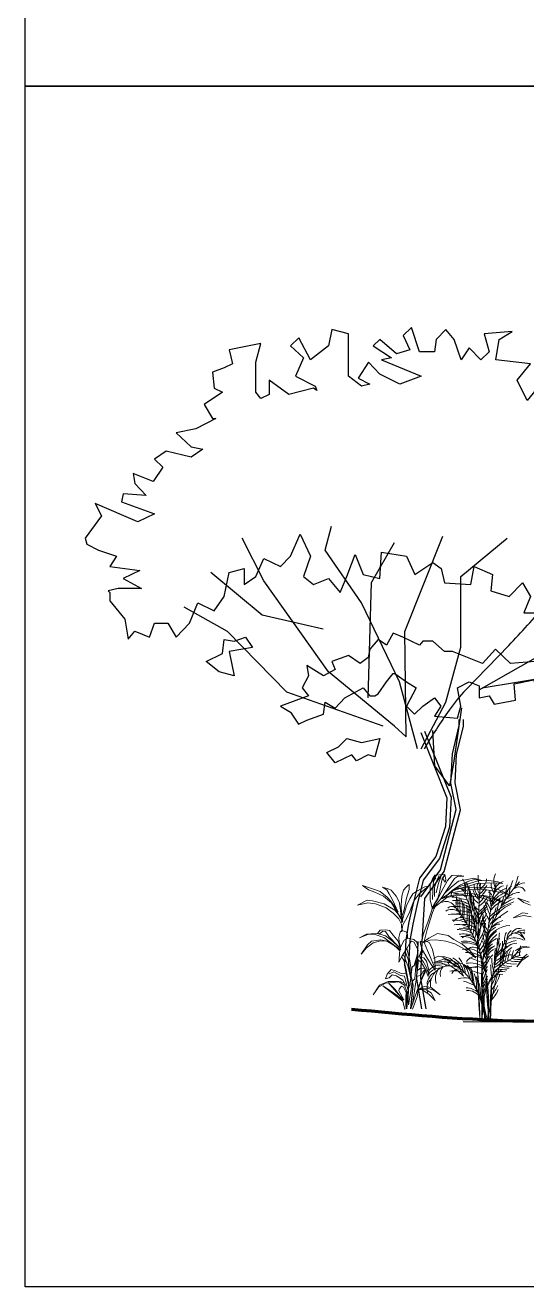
# Model space of a CAD drawing. Header units: millimetres. Extents: x 0 to 77.1, y -22.3 to 58.9.
# Drawn here: x 0.04 to 4.23, y -22.3 to -11.78 of the extents above; entities that cross this region are included whole.
import ezdxf

# ---------------------------------------------------------------- set-up
doc = ezdxf.new("R2010")
doc.units = ezdxf.units.MM
doc.layers.add('01 TERRENO', color=7, linetype='Continuous', lineweight=140)
doc.layers.add('01 Vegetación 1', color=251, linetype='Continuous', lineweight=9)
doc.layers.add('T2', color=5, linetype='Continuous')

# ---------------------------------------------------------------- blocks, each defined once
blk = doc.blocks.new('E11')
at = {"color": 84, "true_color": 0x2aaf18}
for p, q in [((33.1633, 25.0669), (33.1441, 24.9717)), ((33.2605, 25.0419), (33.1633, 25.0669)), ((33.6288, 25.0779), (33.5802, 25.031)), ((33.6761, 24.9358), (33.6288, 25.0779)), ((33.8308, 25.0669), (33.7733, 25.0076)), ((33.8794, 25.0076), (33.8308, 25.0669)), ((34.2183, 25.0544), (34.0546, 25.0419)), ((34.1416, 25.0076), (34.2183, 25.0544)), ((32.9702, 25.0185), (32.9216, 24.9717)), ((33.038, 24.8889), (32.9702, 25.0185)), ((33.2605, 24.7937), (33.2605, 25.0419)), ((33.4446, 25.0076), (33.405, 24.9717)), ((33.5405, 24.9248), (33.4446, 25.0076)), ((33.5802, 25.031), (33.6186, 24.9483)), ((33.7733, 25.0076), (33.7643, 24.9358)), ((33.9191, 24.8889), (33.8794, 25.0076)), ((34.0546, 25.0419), (34.0827, 24.9358)), ((34.1224, 24.8889), (34.1416, 25.0076)), ((32.9216, 24.9717), (32.9983, 24.9014)), ((32.9983, 24.9014), (32.951, 24.7937)), ((33.1441, 24.9717), (33.038, 24.8889)), ((33.405, 24.9717), (33.5124, 24.9014)), ((33.5124, 24.9014), (33.4536, 24.8889)), ((33.6186, 24.9483), (33.5405, 24.9248)), ((33.7643, 24.9358), (33.6761, 24.9358)), ((33.9664, 24.9592), (33.9191, 24.8889)), ((34.0342, 24.8889), (33.9664, 24.9592)), ((34.0827, 24.9358), (34.0342, 24.8889)), ((33.3769, 24.8764), (33.318, 24.7827)), ((33.4446, 24.8061), (33.3769, 24.8764)), ((33.4536, 24.8889), (33.6863, 24.7937)), ((34.3257, 24.8655), (34.1224, 24.8889)), ((34.2477, 24.7702), (34.3257, 24.8655)), ((32.9114, 24.6875), (32.7963, 24.7702)), ((32.951, 24.7937), (33.0661, 24.7359)), ((33.3372, 24.7359), (33.2605, 24.7937)), ((33.318, 24.7827), (33.3858, 24.7468)), ((33.561, 24.7468), (33.4446, 24.8061)), ((33.6863, 24.7937), (33.561, 24.7468)), ((33.6863, 24.7937), (33.6863, 24.7937)), ((33.0572, 24.7234), (32.9114, 24.6875)), ((33.0764, 24.7109), (33.0572, 24.7234)), ((33.0661, 24.7359), (33.0764, 24.7109)), ((33.3858, 24.7468), (33.3372, 24.7359)), ((33.1825, 22.8558), (33.24, 22.9151)), ((33.1249, 22.8917), (33.1825, 22.8558))]:
    blk.add_line(p, q, dxfattribs=at)
at = {"color": 97, "true_color": 0x279b30}
for p, q in [((32.7477, 24.9842), (32.5636, 24.9483)), ((32.7183, 24.8764), (32.7477, 24.9842)), ((32.5636, 24.9483), (32.5827, 24.8655)), ((32.5341, 24.8421), (32.4664, 24.8186)), ((32.5827, 24.8655), (32.5341, 24.8421)), ((32.7183, 24.7), (32.7183, 24.8764)), ((32.4664, 24.8186), (32.4766, 24.7234)), ((32.7963, 24.7702), (32.7963, 24.6875)), ((34.3053, 24.6531), (34.2477, 24.7702)), ((32.5252, 24.7), (32.4178, 24.6297)), ((32.4766, 24.7234), (32.5252, 24.7)), ((32.7477, 24.664), (32.7183, 24.7)), ((32.7963, 24.6875), (32.7477, 24.664)), ((34.3833, 24.7468), (34.3053, 24.6531)), ((34.4319, 24.5813), (34.3833, 24.7468)), ((34.6058, 24.7109), (34.4996, 24.6406)), ((34.6735, 24.6047), (34.6058, 24.7109)), ((34.7605, 24.7359), (34.7413, 24.7)), ((34.7413, 24.7), (34.7516, 24.5813)), ((34.8475, 24.664), (34.7605, 24.7359)), ((34.9446, 24.7468), (34.9152, 24.6765)), ((35.0418, 24.6406), (34.9446, 24.7468)), ((32.4178, 24.6297), (32.4664, 24.5469)), ((34.4996, 24.6406), (34.538, 24.5469)), ((34.7516, 24.5813), (34.6735, 24.6047)), ((34.8961, 24.6406), (34.8475, 24.664)), ((34.9446, 24.6531), (34.8961, 24.6406)), ((34.9152, 24.6765), (34.9446, 24.6531)), ((35.0904, 24.4642), (35.0418, 24.6406)), ((32.4856, 24.5469), (32.3692, 24.4876)), ((32.4664, 24.5469), (32.4856, 24.5469)), ((34.538, 24.5469), (34.4319, 24.5813)), ((35.1582, 24.5579), (35.0904, 24.4642)), ((35.148, 24.4876), (35.3321, 24.5344)), ((35.3321, 24.5344), (35.1582, 24.5579)), ((32.3692, 24.4876), (32.2541, 24.4642)), ((32.2541, 24.4642), (32.3411, 24.3814)), ((35.1774, 24.3814), (35.148, 24.4876)), ((32.1953, 24.3564), (32.1275, 24.3096)), ((32.1275, 24.3096), (32.1761, 24.2627)), ((32.3411, 24.3221), (32.1953, 24.3564)), ((32.3411, 24.3814), (32.4088, 24.3689)), ((32.4088, 24.3689), (32.3411, 24.3221)), ((32.1761, 24.2627), (32.1185, 24.18)), ((32.1185, 24.18), (32.0022, 24.2268)), ((32.0022, 24.2268), (32.0111, 24.1675)), ((32.0111, 24.1675), (32.0789, 24.0972)), ((35.3219, 24.0847), (35.2938, 24.1909)), ((31.9434, 24.1081), (31.9344, 24.0613)), ((32.0789, 24.0972), (31.9434, 24.1081)), ((35.4293, 24.1081), (35.3615, 24.0144)), ((35.4971, 23.9317), (35.4293, 24.1081)), ((32.0303, 23.9442), (31.7797, 24.0504)), ((31.7797, 24.0504), (31.818, 23.9785)), ((31.9344, 24.0613), (32.1275, 23.991)), ((35.3615, 24.0144), (35.3219, 24.0847)), ((31.818, 23.9785), (31.7208, 23.8489)), ((31.7208, 23.8489), (31.7311, 23.813)), ((31.7311, 23.813), (31.7989, 23.7786)), ((31.7989, 23.7786), (31.905, 23.7427)), ((31.905, 23.7427), (31.8666, 23.6834)), ((31.8666, 23.6834), (32.0405, 23.66)), ((32.0405, 23.66), (31.9434, 23.6131))]:
    blk.add_line(p, q, dxfattribs=at)
at = {"color": 97, "true_color": 0x25742c}
for p, q in [((35.226, 24.3689), (35.1774, 24.3814)), ((35.3615, 24.3455), (35.226, 24.3689)), ((35.3999, 24.2986), (35.3615, 24.3455)), ((35.2157, 24.2034), (35.2349, 24.2627)), ((35.2349, 24.2627), (35.3999, 24.2986)), ((35.2938, 24.1909), (35.2157, 24.2034)), ((32.1275, 23.991), (32.0303, 23.9442)), ((34.4024, 23.8364), (34.4804, 23.9551)), ((34.4804, 23.9551), (34.5086, 23.8723)), ((32.9216, 23.7427), (32.9792, 23.8723)), ((32.9792, 23.8723), (33.038, 23.7427)), ((34.5086, 23.8723), (34.5968, 23.8723)), ((34.5968, 23.8723), (34.5764, 23.7537)), ((35.2541, 23.9317), (35.4971, 23.9317)), ((35.3411, 23.8364), (35.2541, 23.9317)), ((34.3833, 23.4117), (34.4024, 23.8364)), ((34.6927, 23.7537), (34.7605, 23.8614)), ((34.7605, 23.8614), (34.7797, 23.7427)), ((35.4574, 23.8489), (35.3411, 23.8364)), ((32.7183, 23.624), (32.7669, 23.7302)), ((32.7669, 23.7302), (32.8628, 23.6834)), ((32.8628, 23.6834), (32.9216, 23.7427)), ((33.038, 23.7427), (32.9983, 23.624)), ((33.2503, 23.624), (33.2989, 23.7537)), ((33.2989, 23.7537), (33.3475, 23.6365)), ((33.4446, 23.6131), (33.4536, 23.7661)), ((33.4536, 23.7661), (33.5994, 23.7427)), ((33.5994, 23.7427), (33.648, 23.6365)), ((34.5764, 23.7537), (34.6927, 23.7537)), ((34.7797, 23.7427), (34.9255, 23.6834)), ((35.3705, 23.6709), (35.4971, 23.7302)), ((32.7565, 23.3988), (32.4567, 23.6474)), ((32.5341, 23.5069), (32.5636, 23.6475)), ((32.5636, 23.6475), (32.6505, 23.6709)), ((32.6505, 23.6709), (32.6505, 23.5772)), ((33.648, 23.6365), (33.7541, 23.7068)), ((33.7541, 23.7068), (33.8027, 23.6709)), ((33.8027, 23.6709), (33.8219, 23.5881)), ((33.9766, 23.5772), (33.9958, 23.6834)), ((33.9958, 23.6834), (34.1019, 23.6365)), ((34.9255, 23.6834), (34.8666, 23.6006)), ((35.226, 23.624), (35.2938, 23.7068)), ((35.2938, 23.7068), (35.3705, 23.6709)), ((31.9434, 23.6131), (32.0508, 23.5538)), ((32.6505, 23.5772), (32.7183, 23.624)), ((32.9983, 23.624), (33.0572, 23.5772)), ((33.0572, 23.5772), (33.1441, 23.6131)), ((33.1441, 23.6131), (33.2119, 23.5304)), ((33.2119, 23.5304), (33.2503, 23.624)), ((33.3475, 23.6365), (33.4446, 23.6131)), ((33.8219, 23.5881), (33.9766, 23.5772)), ((34.1019, 23.6365), (34.093, 23.5413)), ((34.1991, 23.5069), (34.2771, 23.5881)), ((34.2771, 23.5881), (34.3257, 23.5069)), ((34.8666, 23.6006), (34.9255, 23.5179)), ((35.3705, 23.5413), (35.226, 23.624)), ((31.9152, 23.5538), (31.8564, 23.5413)), ((31.8564, 23.5413), (31.8666, 23.5304)), ((31.8666, 23.5304), (31.8666, 23.4819)), ((32.0508, 23.5538), (31.9152, 23.5538)), ((32.4766, 23.4242), (32.5341, 23.5069)), ((34.093, 23.5413), (34.1991, 23.5069)), ((34.3257, 23.5069), (34.2861, 23.4117)), ((34.9255, 23.5179), (35.1186, 23.5069)), ((35.1186, 23.5069), (35.1288, 23.3648)), ((35.4191, 23.4476), (35.3705, 23.5413)), ((31.8666, 23.4819), (31.9536, 23.3758)), ((32.5529, 23.3039), (32.3012, 23.4462)), ((32.3308, 23.3523), (32.3794, 23.471)), ((32.3794, 23.471), (32.4766, 23.4242)), ((35.2349, 23.3758), (35.3219, 23.4351)), ((35.3219, 23.4351), (35.3705, 23.3882)), ((35.3705, 23.3882), (35.4191, 23.4476)), ((31.9536, 23.3758), (31.9728, 23.2586)), ((32.0981, 23.2696), (32.1275, 23.3523)), ((32.1275, 23.3523), (32.2055, 23.3523)), ((32.2055, 23.3523), (32.2541, 23.2696)), ((32.2541, 23.2696), (32.3308, 23.3523)), ((34.2861, 23.4117), (34.3833, 23.4117)), ((35.1288, 23.3648), (35.2349, 23.3758)), ((31.9728, 23.2586), (32.0111, 23.3055)), ((32.0111, 23.3055), (32.0981, 23.2696)), ((33.5214, 23.293), (33.483, 23.2227)), ((33.5789, 23.2696), (33.5214, 23.293)), ((34.7413, 23.2102), (34.7797, 23.2821)), ((34.7797, 23.2821), (34.8475, 23.2102)), ((34.8475, 23.2102), (34.905, 23.2821)), ((34.905, 23.2821), (34.9255, 23.2461)), ((32.5239, 23.1743), (32.5341, 23.2571)), ((32.5341, 23.2571), (32.5917, 23.2461)), ((32.6991, 23.2102), (32.5636, 23.1868)), ((32.5917, 23.2461), (32.6595, 23.2696)), ((32.6595, 23.2696), (32.6991, 23.2102)), ((33.4344, 23.2571), (33.3858, 23.1993)), ((33.483, 23.2227), (33.4344, 23.2571)), ((33.6761, 23.2227), (33.5789, 23.2696)), ((33.6953, 23.2461), (33.6761, 23.2227)), ((33.7541, 23.2461), (33.6953, 23.2461)), ((33.8219, 23.1868), (33.7541, 23.2461)), ((34.6927, 23.14), (34.6735, 23.2227)), ((34.6735, 23.2227), (34.7413, 23.2102)), ((34.9255, 23.2461), (34.8475, 23.1743)), ((32.428, 23.1275), (32.5239, 23.1743)), ((32.5636, 23.1868), (32.5917, 23.0447)), ((33.2605, 23.1634), (33.1633, 23.1275)), ((33.3283, 23.1165), (33.2605, 23.1634)), ((33.3756, 23.1509), (33.3283, 23.1165)), ((33.3858, 23.1993), (33.3756, 23.1509)), ((33.8692, 23.1868), (33.8219, 23.1868)), ((33.928, 23.1634), (33.8692, 23.1868)), ((34.0444, 23.1165), (33.928, 23.1634)), ((34.1211, 23.1993), (34.0444, 23.1165)), ((34.2081, 23.1165), (34.1211, 23.1993)), ((34.7695, 23.1743), (34.6927, 23.14)), ((34.8475, 23.1743), (34.7695, 23.1743)), ((32.5047, 23.0681), (32.428, 23.1275)), ((32.5917, 23.0447), (32.5047, 23.0681)), ((33.1147, 23.0447), (33.0175, 23.104)), ((33.0175, 23.104), (33.0278, 23.0447)), ((33.1825, 23.0806), (33.1147, 23.0447)), ((33.1633, 23.1275), (33.1825, 23.0806)), ((33.483, 23.0088), (33.5214, 23.0572)), ((33.5214, 23.0572), (33.5316, 23.0572)), ((33.5316, 23.0572), (33.5994, 23.0088)), ((34.3539, 23.1275), (34.2081, 23.1165)), ((34.4408, 23.0088), (34.3539, 23.1275)), ((33.0278, 23.0447), (32.9894, 22.9744)), ((33.4344, 22.9385), (33.483, 23.0088)), ((33.5994, 23.0088), (33.6569, 22.9744)), ((33.8986, 22.9744), (33.9664, 23.0088)), ((33.9664, 23.0088), (34.0252, 22.9854)), ((34.0252, 22.9854), (34.0252, 22.9151)), ((34.2285, 22.9979), (34.3436, 23.0213)), ((34.2375, 22.9026), (34.2285, 22.9979)), ((34.3436, 23.0213), (34.3641, 22.9276)), ((34.3641, 22.9276), (34.4408, 23.0088)), ((33.0278, 22.9276), (32.8628, 22.8682)), ((32.9894, 22.9744), (33.0278, 22.9276)), ((33.24, 22.9151), (33.3475, 22.9744)), ((33.3475, 22.9744), (33.3858, 22.9276)), ((33.3858, 22.9276), (33.4152, 22.9276)), ((33.4152, 22.9276), (33.4344, 22.9385)), ((33.6569, 22.9744), (33.5994, 22.8682)), ((33.6953, 22.8682), (33.7631, 22.9151)), ((33.7631, 22.9151), (33.8014, 22.8682)), ((33.9178, 22.8682), (33.8986, 22.9744)), ((34.0252, 22.9151), (34.0827, 22.9276)), ((34.0827, 22.9276), (34.1122, 22.8792)), ((32.8628, 22.8682), (32.9216, 22.8323)), ((33.1147, 22.8198), (33.1249, 22.8917)), ((33.5994, 22.8682), (33.6467, 22.8198)), ((33.6467, 22.8198), (33.6953, 22.8682)), ((33.8014, 22.8682), (33.7631, 22.8089)), ((33.8986, 22.7964), (33.9178, 22.8682)), ((34.1122, 22.8792), (34.2375, 22.9026)), ((32.9216, 22.8323), (32.9689, 22.7621)), ((32.9689, 22.7621), (33.0175, 22.7855)), ((33.0175, 22.7855), (33.1147, 22.8198)), ((33.7631, 22.8089), (33.8986, 22.7964)), ((33.1339, 22.5965), (33.2017, 22.6309)), ((33.2017, 22.6309), (33.2503, 22.6793)), ((33.2503, 22.6793), (33.3372, 22.6543)), ((33.3372, 22.6543), (33.4434, 22.6793)), ((33.4434, 22.6793), (33.4152, 22.5715)), ((33.1825, 22.5372), (33.1339, 22.5965)), ((33.2797, 22.584), (33.1825, 22.5372)), ((33.3078, 22.5481), (33.2797, 22.584)), ((33.3756, 22.584), (33.3078, 22.5481)), ((33.4152, 22.5715), (33.3756, 22.584))]:
    blk.add_line(p, q, dxfattribs=at)
at = {"color": 42, "true_color": 0xd28328}
for p, q in [((33.1248, 23.7785), (33.1618, 23.9186)), ((34.9329, 23.3875), (35.1457, 23.9073)), ((32.7657, 23.5999), (32.6399, 23.8485)), ((33.395, 23.5886), (33.5301, 23.8237)), ((33.5893, 23.3039), (33.8114, 23.8598)), ((33.9169, 23.6248), (34.1889, 23.8485)), ((34.7108, 23.505), (34.8755, 23.8011))]:
    blk.add_line(p, q, dxfattribs=at)
at = {"color": 45, "true_color": 0xba8d4a}
for p, q in [((33.3376, 23.4711), (33.1248, 23.7785)), ((33.1433, 23.0688), (32.7657, 23.5999)), ((33.3765, 22.9152), (33.395, 23.5886)), ((34.4406, 23.1977), (34.7108, 23.505)), ((33.1137, 23.3174), (32.7565, 23.3988)), ((34.8071, 23.1027), (34.9329, 23.3875)), ((32.9008, 22.9491), (32.5529, 23.3039)), ((33.9222, 22.8569), (33.8746, 22.534)), ((33.9323, 22.7514), (33.9323, 22.7902)), ((33.6838, 22.7127), (33.8363, 22.3317)), ((33.7061, 22.7216), (33.8605, 22.3358)), ((33.7662, 22.5195), (33.7543, 22.7245)), ((33.8679, 22.5892), (33.9083, 22.7543)), ((33.8918, 22.5857), (33.9323, 22.7514)), ((33.8597, 22.417), (33.8679, 22.5892)), ((33.8839, 22.4189), (33.8918, 22.5857)), ((33.8508, 22.4017), (33.7662, 22.5195)), ((33.8746, 22.534), (33.8508, 22.4017)), ((33.8909, 22.2636), (33.8597, 22.417)), ((33.9156, 22.2629), (33.8839, 22.4189)), ((33.8363, 22.3317), (33.8283, 22.1649)), ((33.8605, 22.3358), (33.8522, 22.1606)), ((33.6597, 21.2755), (33.6677, 21.4924)), ((33.6838, 21.2771), (33.6917, 21.4912)), ((33.5877, 21.3546), (33.6124, 21.2373)), ((33.6119, 21.3564), (33.6367, 21.2387)), ((33.6124, 21.2373), (33.6, 21.1)), ((33.6367, 21.2387), (33.6241, 21.1)), ((33.69, 21.1), (33.6597, 21.2755)), ((33.7144, 21.1), (33.6838, 21.2771))]:
    blk.add_line(p, q, dxfattribs=at)
at = {"color": 47, "true_color": 0x8d6a35}
for p, q in [((33.9169, 23.2112), (33.9169, 23.6248)), ((33.5597, 23.0101), (33.3376, 23.4711)), ((33.5986, 22.6892), (33.5893, 23.3039)), ((33.8299, 22.8903), (33.9169, 23.2112)), ((33.9465, 22.9626), (34.1982, 23.2225)), ((34.0242, 22.9626), (34.4406, 23.1977)), ((33.5301, 22.7502), (33.1433, 23.0688)), ((34.0427, 22.9739), (34.8071, 23.1027)), ((33.6652, 22.6191), (33.5597, 23.0101)), ((33.4635, 22.7502), (32.9008, 22.9491)), ((33.6855, 22.6191), (33.8299, 22.8903)), ((33.9083, 22.7543), (33.9083, 22.7902)), ((33.5986, 22.6892), (33.5301, 22.7502)), ((33.7983, 21.9117), (33.8909, 22.2636)), ((33.8204, 21.9013), (33.9156, 22.2629)), ((33.8283, 22.1649), (33.7719, 21.9895)), ((33.8522, 22.1606), (33.7936, 21.9783)), ((33.7719, 21.9895), (33.6759, 21.8625)), ((33.7936, 21.9783), (33.698, 21.8519)), ((33.684, 21.7537), (33.7983, 21.9117)), ((33.7076, 21.7452), (33.8204, 21.9013)), ((33.6759, 21.8625), (33.6362, 21.7065)), ((33.698, 21.8519), (33.6596, 21.7009)), ((33.6917, 21.4912), (33.7076, 21.7452)), ((33.6362, 21.7065), (33.6124, 21.5989)), ((33.6596, 21.7009), (33.636, 21.5942)), ((33.6124, 21.5989), (33.5957, 21.5009)), ((33.636, 21.5942), (33.6196, 21.4982)), ((33.5957, 21.5009), (33.5877, 21.3546)), ((33.6196, 21.4982), (33.6119, 21.3564))]:
    blk.add_line(p, q, dxfattribs=at)
at = {"color": 42, "true_color": 0xd28328}
blk.add_arc((26.5048, 30.2147), 10.4005, 319.49952, 321.92678, dxfattribs=at)
at = {"color": 47, "true_color": 0x8d6a35}
for centre, radius, start, end in [((30.2278, 27.0349), 5.5043, 316.1628, 319.49952), ((34.6976, 22.2466), 1.0377, 136.36914, 144.78673), ((36.4897, 20.9818), 3.2312, 144.78673, 149.5541)]:
    blk.add_arc(centre, radius, start, end, dxfattribs=at)
at = {"layer": 'T2'}
blk.add_line((32.7183, 23.624), (32.7183, 23.624), dxfattribs=at)

msp = doc.modelspace()

# ---------------------------------------------------------------- linework, layer by layer
for points in [[(0.043, 0.972), (17.729, 0.972), (17.729, -12.29), (0.043, -12.29)], [(0.043, -12.29), (19.594, -12.29), (19.594, -22.295), (0.043, -22.295)]]:
    msp.add_lwpolyline(points, close=True)
at = {"layer": '01 TERRENO'}
msp.add_spline([(2.764, -19.981), (4.11, -20.078), (5.68, -20.044), (9.045, -19.981), (11.834, -20.082), (12.464, -20.146), (18.749, -20.509)], degree=3, dxfattribs=at)
at = {"layer": '01 Vegetación 1'}
for p, q in [((3.746, -19.167), (3.746, -19.309)), ((3.746, -19.167), (3.746, -19.309)), ((3.771, -19.758), (3.834, -19.867)), ((3.771, -19.758), (3.834, -19.867)), ((3.822, -19.706), (3.838, -20.087)), ((3.822, -19.706), (3.838, -20.087)), ((3.853, -19.72), (3.851, -20.087)), ((3.853, -19.72), (3.851, -20.087)), ((3.891, -19.748), (3.911, -20.087)), ((3.891, -19.748), (3.911, -20.087)), ((3.97, -19.741), (3.893, -20.087)), ((3.97, -19.741), (3.893, -20.087)), ((3.935, -19.721), (3.899, -19.794)), ((3.935, -19.721), (3.899, -19.794)), ((3.936, -19.73), (3.924, -20.087)), ((3.936, -19.73), (3.924, -20.087)), ((3.834, -19.868), (3.888, -20.087)), ((3.834, -19.868), (3.888, -20.087)), ((3.895, -19.798), (3.873, -19.876)), ((3.895, -19.798), (3.873, -19.876)), ((3.873, -19.875), (3.876, -20.087)), ((3.873, -19.875), (3.876, -20.087)), ((4.072, -20.087), (3.697, -20.087)), ((4.072, -20.087), (3.697, -20.087)), ((4.072, -20.087), (3.945, -20.087)), ((4.072, -20.087), (3.945, -20.087))]:
    msp.add_line(p, q, dxfattribs=at)
for points in [[(3.349, -19.419), (3.366, -19.355), (3.404, -19.249), (3.436, -19.158), (3.438, -19.14), (3.422, -19.07), (3.421, -18.946), (3.44, -18.895), (3.459, -18.866), (3.498, -18.863), (3.544, -18.86), (3.551, -18.903), (3.547, -18.923), (3.526, -18.897), (3.545, -18.86), (3.521, -18.895), (3.509, -18.951), (3.498, -19.011), (3.486, -19.056), (3.466, -19.089), (3.438, -19.138), (3.486, -19.065), (3.52, -18.996), (3.566, -18.909), (3.603, -18.869), (3.654, -18.866), (3.703, -18.874), (3.649, -18.875), (3.623, -18.893), (3.59, -18.944), (3.558, -18.993), (3.524, -19.042), (3.508, -19.065), (3.442, -19.145), (3.561, -19.052), (3.633, -19.038), (3.694, -19.033), (3.783, -19.04), (3.86, -19.056), (3.926, -19.079), (3.951, -19.096), (3.921, -19.063), (3.853, -19.035), (3.957, -19.068), (4.046, -19.097), (3.931, -19.046), (3.87, -19.034), (3.838, -19.031), (3.766, -19.019), (3.665, -19.023), (3.603, -19.035), (3.567, -19.044), (3.503, -19.069)], [(3.44, -19.069), (3.445, -18.992), (3.449, -18.914), (3.47, -18.887)], [(3.457, -19.042), (3.457, -18.969), (3.478, -18.911), (3.494, -18.874)], [(3.471, -19.012), (3.492, -18.933), (3.511, -18.881)], [(3.541, -19.018), (3.597, -18.965), (3.659, -18.914), (3.744, -18.899), (3.787, -18.891), (3.852, -18.91), (3.792, -18.9), (3.745, -18.914), (3.674, -18.946), (3.607, -18.991), (3.549, -19.043), (3.621, -18.988), (3.676, -18.956), (3.758, -18.933), (3.822, -18.912), (3.912, -18.91), (3.986, -18.921), (4.027, -18.936), (3.956, -18.929), (3.881, -18.932), (3.803, -18.938), (3.744, -18.956), (3.681, -18.973), (3.605, -18.996), (3.703, -18.966), (3.806, -18.968), (3.914, -18.965), (3.99, -18.985), (4.07, -19.02), (3.951, -18.998), (3.865, -18.983), (3.789, -18.981), (3.728, -18.99), (3.649, -19.005), (3.586, -19.016), (3.508, -19.066)], [(3.371, -19.417), (3.396, -19.317), (3.442, -19.175), (3.459, -19.131)], [(4.258, -19.114), (4.203, -19.094), (4.154, -19.056), (4.246, -19.089)], [(4.263, -19.212), (4.2, -19.201), (4.113, -19.221), (4.193, -19.18), (4.237, -19.185)], [(3.173, -19.476), (3.155, -19.415), (3.113, -19.364), (3.081, -19.326), (3.05, -19.322), (3.005, -19.324), (2.981, -19.35), (2.997, -19.356), (3.027, -19.331), (3.05, -19.336), (3.076, -19.377), (3.102, -19.402), (3.128, -19.43), (3.166, -19.467), (3.093, -19.405), (3.05, -19.371), (2.984, -19.352), (2.93, -19.355), (2.889, -19.357), (2.832, -19.387), (2.908, -19.358), (2.953, -19.358), (3.036, -19.385), (3.08, -19.417), (3.123, -19.45), (3.176, -19.487), (3.064, -19.414), (3.009, -19.403), (2.933, -19.416), (2.899, -19.445), (2.846, -19.523), (2.89, -19.471), (2.946, -19.43), (3.007, -19.412), (3.057, -19.415), (3.12, -19.452), (3.144, -19.472), (3.168, -19.497)], [(3.232, -19.392), (3.233, -19.361), (3.225, -19.339), (3.205, -19.332), (3.185, -19.326), (3.17, -19.341), (3.159, -19.384), (3.163, -19.421), (3.175, -19.466)], [(3.211, -19.985), (3.192, -19.915), (3.125, -19.862), (3.027, -19.787), (3.116, -19.846), (3.196, -19.906), (3.127, -19.816), (3.071, -19.76), (3.157, -19.86), (3.201, -19.905), (3.161, -19.828), (3.164, -19.815), (3.182, -19.789), (3.2, -19.799), (3.221, -19.844), (3.219, -19.876), (3.219, -19.943), (3.221, -19.98), (3.223, -19.884), (3.226, -19.837), (3.206, -19.782), (3.158, -19.751), (3.071, -19.751), (2.998, -19.783), (2.945, -19.862), (2.991, -19.798), (3.049, -19.766), (3.113, -19.759), (3.174, -19.751), (3.209, -19.768), (3.219, -19.786), (3.194, -19.741), (3.141, -19.704), (3.104, -19.696), (3.08, -19.721), (3.048, -19.73), (3.064, -19.691), (3.095, -19.652), (3.133, -19.663), (3.179, -19.684), (3.207, -19.682), (3.221, -19.687), (3.23, -19.727), (3.244, -19.757), (3.244, -19.782), (3.239, -19.877), (3.242, -19.945), (3.254, -19.869), (3.264, -19.816), (3.272, -19.751), (3.293, -19.729), (3.303, -19.623), (3.313, -19.562), (3.35, -19.596), (3.384, -19.657), (3.405, -19.711), (3.409, -19.657), (3.392, -19.583), (3.369, -19.553), (3.33, -19.543), (3.338, -19.522), (3.354, -19.473), (3.34, -19.44), (3.34, -19.416), (3.366, -19.425), (3.397, -19.419), (3.415, -19.43), (3.441, -19.485), (3.459, -19.567), (3.462, -19.658), (3.431, -19.611), (3.393, -19.551), (3.357, -19.49), (3.34, -19.44), (3.337, -19.417)], [(3.322, -19.462), (3.311, -19.424), (3.284, -19.402), (3.238, -19.389), (3.204, -19.407), (3.175, -19.465), (3.165, -19.513), (3.162, -19.57), (3.161, -19.591), (3.188, -19.537), (3.228, -19.476), (3.251, -19.431), (3.266, -19.415), (3.289, -19.423), (3.3, -19.448), (3.322, -19.489), (3.313, -19.533), (3.288, -19.618)], [(3.363, -19.424), (3.411, -19.39), (3.482, -19.35), (3.572, -19.368), (3.619, -19.401), (3.688, -19.439), (3.755, -19.497), (3.802, -19.553), (3.712, -19.486), (3.626, -19.437), (3.552, -19.415), (3.47, -19.403), (3.419, -19.408), (3.382, -19.422)], [(3.371, -19.426), (3.399, -19.492), (3.424, -19.551), (3.457, -19.632)], [(3.237, -19.742), (3.222, -19.653), (3.202, -19.574), (3.183, -19.547)], [(3.259, -19.73), (3.237, -19.628), (3.211, -19.555), (3.195, -19.526)], [(3.25, -19.686), (3.241, -19.577), (3.214, -19.498)], [(3.267, -19.671), (3.249, -19.563), (3.227, -19.478)], [(3.251, -19.791), (3.267, -19.67), (3.272, -19.632), (3.294, -19.612), (3.309, -19.573), (3.328, -19.541), (3.362, -19.501)], [(3.335, -19.549), (3.366, -19.589), (3.39, -19.635), (3.404, -19.676)], [(3.449, -19.56), (3.489, -19.541), (3.545, -19.545), (3.588, -19.56), (3.644, -19.608), (3.606, -19.6), (3.575, -19.571), (3.548, -19.561), (3.494, -19.579), (3.461, -19.59), (3.453, -19.593)], [(4.228, -19.461), (4.187, -19.463), (4.13, -19.494), (4.206, -19.464), (4.25, -19.465)], [(4.23, -19.523), (4.196, -19.551), (4.144, -19.63), (4.187, -19.577), (4.243, -19.537)], [(3.259, -19.979), (3.316, -19.817), (3.372, -19.674), (3.381, -19.656)], [(3.273, -19.939), (3.306, -19.717), (3.324, -19.572)], [(3.274, -19.981), (3.314, -19.878), (3.322, -19.818), (3.355, -19.821), (3.409, -19.856), (3.463, -19.91), (3.431, -19.845), (3.387, -19.821), (3.321, -19.813), (3.403, -19.808), (3.456, -19.827), (3.505, -19.863), (3.429, -19.801), (3.371, -19.792), (3.321, -19.815), (3.345, -19.747), (3.37, -19.689), (3.39, -19.653)], [(3.306, -19.711), (3.347, -19.699), (3.361, -19.67), (3.377, -19.653)], [(3.313, -19.662), (3.334, -19.643), (3.378, -19.64)], [(3.466, -19.594), (3.512, -19.585), (3.568, -19.59), (3.608, -19.6), (3.663, -19.636), (3.687, -19.681), (3.7, -19.708), (3.656, -19.665), (3.592, -19.62), (3.535, -19.606), (3.459, -19.605)], [(3.236, -19.819), (3.206, -19.708), (3.173, -19.701), (3.118, -19.671), (3.08, -19.687)]]:
    msp.add_lwpolyline(points, dxfattribs=at)
msp.add_lwpolyline([(3.185, -19.337), (3.182, -19.274), (3.159, -19.228), (3.113, -19.181), (3.055, -19.137), (2.966, -19.105), (2.902, -19.095), (2.815, -19.115), (2.896, -19.073), (2.94, -19.078), (3.039, -19.105), (3.126, -19.157), (3.169, -19.207), (3.192, -19.253), (3.142, -19.17), (3.099, -19.096), (3.033, -19.041), (2.96, -19.007), (2.906, -18.987), (2.857, -18.95), (2.949, -18.983), (3.003, -19), (3.064, -19.048), (3.093, -19.081), (3.136, -19.14), (3.154, -19.173), (3.106, -19.071), (3.079, -19.021), (3.06, -18.988), (3.024, -18.966), (3.071, -18.978), (3.096, -18.989), (3.137, -19.04), (3.162, -19.087), (3.171, -19.134), (3.186, -19.263), (3.179, -19.115), (3.184, -19.04), (3.198, -18.989), (3.222, -18.964), (3.242, -18.945), (3.247, -18.943), (3.245, -18.986), (3.225, -19.057), (3.204, -19.153), (3.187, -19.2), (3.186, -19.263), (3.203, -19.196), (3.225, -19.122), (3.253, -19.062), (3.277, -19.02), (3.31, -18.998), (3.376, -18.963), (3.407, -18.956), (3.333, -19.018), (3.286, -19.079), (3.245, -19.181), (3.215, -19.239), (3.194, -19.28), (3.189, -19.312)], close=True, dxfattribs=at)
msp.add_circle((3.738, -19.161), 0.0107, dxfattribs=at)
msp.add_circle((3.738, -19.161), 0.0107, dxfattribs=at)
for centre, radius, start, end in [((3.62, -18.955), 0.0912, 331.4287, 38.3749), ((3.62, -18.955), 0.0912, 331.4287, 38.3749), ((3.577, -18.984), 0.161, 334.6452, 22.8619), ((3.577, -18.984), 0.161, 334.6452, 22.8619), ((4.054, -18.882), 0.232, 176.0987, 200.6439), ((4.054, -18.882), 0.232, 176.0987, 200.6439), ((3.798, -18.891), 0.0944, 296.9132, 357.5806), ((3.798, -18.891), 0.0944, 296.9132, 357.5806), ((5.044, -19.732), 1.195, 137.3212, 197.2736), ((5.044, -19.732), 1.195, 137.3212, 197.2736), ((4.084, -18.914), 0.132, 153.4194, 206.5806), ((4.084, -18.914), 0.132, 153.4194, 206.5806), ((4.054, -19.007), 0.0923, 105.5392, 173.6937), ((4.054, -19.007), 0.0923, 105.5392, 173.6937), ((4.394, -19.048), 0.314, 153.938, 177.1004), ((4.394, -19.048), 0.314, 153.938, 177.1004), ((2.28, -18.353), 1.946, 341.3094, 344.4637), ((2.28, -18.353), 1.946, 341.3094, 344.4637), ((3.655, -19.033), 0.0586, 35.9606, 179.9563), ((3.655, -19.033), 0.0586, 35.9606, 179.9563), ((3.641, -19.154), 0.135, 52.5098, 100.1659), ((3.641, -19.154), 0.135, 52.5098, 100.1659), ((1.495, -19.851), 2.368, 354.4106, 21.7338), ((1.495, -19.851), 2.368, 354.4106, 21.7338), ((14.267, -19.658), 10.572, 176.0661, 176.5483), ((14.267, -19.658), 10.572, 176.0661, 176.5483), ((3.323, -19.015), 0.426, 348.3119, 6.9123), ((3.323, -19.015), 0.426, 348.3119, 6.9123), ((3.262, -19.047), 0.496, 349.2699, 6.2349), ((3.262, -19.047), 0.496, 349.2699, 6.2349), ((3.478, -19.066), 0.29, 341.8695, 8.1851), ((3.478, -19.066), 0.29, 341.8695, 8.1851), ((3.911, -18.962), 0.134, 191.8394, 233.6642), ((3.911, -18.962), 0.134, 191.8394, 233.6642), ((3.948, -18.944), 0.16, 180.0449, 223.0627), ((3.948, -18.944), 0.16, 180.0449, 223.0627), ((3.935, -18.961), 0.121, 166.3506, 211.4222), ((3.935, -18.961), 0.121, 166.3506, 211.4222), ((10.827, -19.541), 7.011, 175.0062, 184.4688), ((10.827, -19.541), 7.011, 175.0062, 184.4688), ((3.515, -18.747), 0.444, 315.3978, 327.244), ((3.515, -18.747), 0.444, 315.3978, 327.244), ((3.657, -18.81), 0.276, 310.8381, 329.5115), ((3.657, -18.81), 0.276, 310.8381, 329.5115), ((6.96, -19.65), 3.073, 166.4636, 188.1846), ((6.96, -19.65), 3.073, 166.4636, 188.1846), ((3.871, -19.072), 0.0767, 9.3256, 61.7872), ((3.871, -19.072), 0.0767, 9.3256, 61.7872), ((4.371, -19.024), 0.453, 176.5096, 193.5814), ((4.371, -19.024), 0.453, 176.5096, 193.5814), ((4.061, -18.936), 0.131, 177.3442, 217.9808), ((4.061, -18.936), 0.131, 177.3442, 217.9808), ((4.114, -19.2), 0.201, 103.1724, 151.0844), ((4.114, -19.2), 0.201, 103.1724, 151.0844), ((4.156, -19.287), 0.275, 104.3414, 142.3049), ((4.156, -19.287), 0.275, 104.3414, 142.3049), ((4.171, -19.213), 0.267, 114.3639, 147.1246), ((4.171, -19.213), 0.267, 114.3639, 147.1246), ((4.061, -19.063), 0.113, 104.0903, 159.8459), ((4.061, -19.063), 0.113, 104.0903, 159.8459), ((4.337, -19.181), 0.329, 136.0921, 169.6848), ((4.337, -19.181), 0.329, 136.0921, 169.6848), ((4.315, -19.03), 0.264, 161.2834, 187.2884), ((4.315, -19.03), 0.264, 161.2834, 187.2884), ((4.18, -19.182), 0.174, 94.3139, 131.5228), ((4.18, -19.182), 0.174, 94.3139, 131.5228), ((4.161, -19.017), 0.0547, 19.3897, 132.6304), ((4.161, -19.017), 0.0547, 19.3897, 132.6304), ((4.223, -19.076), 0.147, 94.3374, 128.6466), ((4.223, -19.076), 0.147, 94.3374, 128.6466), ((3.555, -19.164), 0.0799, 39.8784, 116.8686), ((3.555, -19.164), 0.0799, 39.8784, 116.8686), ((3.601, -19.17), 0.0451, 48.2028, 136.9993), ((3.601, -19.17), 0.0451, 48.2028, 136.9993), ((3.518, -19.806), 0.763, 73.7547, 83.6408), ((3.518, -19.806), 0.763, 73.7547, 83.6408), ((3.629, -19.28), 0.205, 57.2767, 95.8446), ((3.629, -19.28), 0.205, 57.2767, 95.8446), ((2.649, -19.92), 1.259, 352.3603, 39.8207), ((2.649, -19.92), 1.259, 352.3603, 39.8207), ((3.149, -19.057), 0.491, 351.1067, 1.5043), ((3.149, -19.057), 0.491, 351.1067, 1.5043), ((3.622, -19.328), 0.232, 56.9771, 87.0377), ((3.622, -19.328), 0.232, 56.9771, 87.0377), ((3.649, -19.339), 0.213, 61.2799, 93.3761), ((3.649, -19.339), 0.213, 61.2799, 93.3761), ((4.955, -19.074), 1.304, 179.4335, 183.8424), ((4.955, -19.074), 1.304, 179.4335, 183.8424), ((5.974, -19.071), 2.305, 179.6085, 182.8843), ((5.974, -19.071), 2.305, 179.6085, 182.8843), ((3.436, -19.153), 0.259, 347.724, 19.2868), ((3.436, -19.153), 0.259, 347.724, 19.2868), ((3.161, -19.152), 0.544, 351.6758, 5.8844), ((3.161, -19.152), 0.544, 351.6758, 5.8844), ((3.192, -19.206), 0.539, 352.4596, 9.5882), ((3.192, -19.206), 0.539, 352.4596, 9.5882), ((-14.534, -15.672), 18.632, 349.115, 349.4466), ((-14.534, -15.672), 18.632, 349.115, 349.4466), ((3.88, -19.053), 0.115, 187.0975, 243.6652), ((3.88, -19.053), 0.115, 187.0975, 243.6652), ((3.892, -18.988), 0.13, 198.95, 241.1499), ((3.892, -18.988), 0.13, 198.95, 241.1499), ((3.905, -19.113), 0.132, 187.5002, 231.6112), ((3.905, -19.113), 0.132, 187.5002, 231.6112), ((3.984, -19.067), 0.202, 172.6843, 217.4729), ((3.984, -19.067), 0.202, 172.6843, 217.4729), ((2.497, -19.126), 1.292, 354.4679, 1.2064), ((2.497, -19.126), 1.292, 354.4679, 1.2064), ((3.05, -19.152), 0.754, 349.8252, 1.8505), ((3.05, -19.152), 0.754, 349.8252, 1.8505), ((3.617, -18.862), 0.338, 308.2199, 326.1476), ((3.617, -18.862), 0.338, 308.2199, 326.1476), ((3.739, -19.03), 0.166, 301.8478, 343.8227), ((3.739, -19.03), 0.166, 301.8478, 343.8227), ((3.005, -18.335), 1.19, 313.6152, 318.5946), ((3.005, -18.335), 1.19, 313.6152, 318.5946), ((3.733, -18.97), 0.157, 308.9519, 332.0627), ((3.733, -18.97), 0.157, 308.9519, 332.0627), ((4.087, -19.106), 0.216, 183.2143, 217.0826), ((4.087, -19.106), 0.216, 183.2143, 217.0826), ((4.652, -18.856), 0.807, 195.7827, 205.3545), ((4.652, -18.856), 0.807, 195.7827, 205.3545), ((3.741, -19.208), 0.191, 12.8317, 37.8904), ((3.741, -19.208), 0.191, 12.8317, 37.8904), ((4.283, -19.582), 0.521, 108.2249, 134.3271), ((4.283, -19.582), 0.521, 108.2249, 134.3271), ((4.159, -19.339), 0.294, 102.4137, 141.0708), ((4.159, -19.339), 0.294, 102.4137, 141.0708), ((4.623, -19.262), 0.651, 161.481, 175.3198), ((4.623, -19.262), 0.651, 161.481, 175.3198), ((4.198, -19.36), 0.273, 111.9171, 142.4146), ((4.198, -19.36), 0.273, 111.9171, 142.4146), ((4.28, -19.462), 0.432, 111.2669, 128.1882), ((4.28, -19.462), 0.432, 111.2669, 128.1882), ((3.601, -19.245), 0.0949, 58.106, 121.894), ((3.601, -19.245), 0.0949, 58.106, 121.894), ((3.617, -19.434), 0.245, 75.9519, 100.9535), ((3.617, -19.434), 0.245, 75.9519, 100.9535), ((3.676, -19.289), 0.0706, 72.5214, 146.7609), ((3.676, -19.289), 0.0706, 72.5214, 146.7609), ((3.599, -19.779), 0.596, 72.5576, 85.7764), ((3.599, -19.779), 0.596, 72.5576, 85.7764), ((3.644, -19.524), 0.362, 70.8045, 88.8575), ((3.644, -19.524), 0.362, 70.8045, 88.8575), ((3.923, -18.476), 0.776, 251.1052, 259.427), ((3.923, -18.476), 0.776, 251.1052, 259.427), ((3.657, -19.471), 0.239, 57.2817, 85.8702), ((3.657, -19.471), 0.239, 57.2817, 85.8702), ((3.28, -19.249), 0.471, 353.5419, 11.0411), ((3.28, -19.249), 0.471, 353.5419, 11.0411), ((3.991, -19.095), 0.243, 189.7872, 225.3501), ((3.991, -19.095), 0.243, 189.7872, 225.3501), ((3.468, -19.259), 0.302, 345.6271, 11.9839), ((3.468, -19.259), 0.302, 345.6271, 11.9839), ((2.598, -19.08), 1.223, 348.725, 355.6354), ((2.598, -19.08), 1.223, 348.725, 355.6354), ((3.572, -19.205), 0.288, 326.1943, 359.4323), ((3.572, -19.205), 0.288, 326.1943, 359.4323), ((4.395, -19.588), 0.67, 138.9532, 148.9558), ((4.395, -19.588), 0.67, 138.9532, 148.9558), ((7.707, -20.418), 4.049, 162.0594, 163.7132), ((7.707, -20.418), 4.049, 162.0594, 163.7132), ((3.807, -19.232), 0.053, 308.3989, 1.5367), ((3.807, -19.232), 0.053, 308.3989, 1.5367), ((3.76, -19.173), 0.14, 312.4894, 337.0377), ((3.76, -19.173), 0.14, 312.4894, 337.0377), ((4.082, -19.205), 0.219, 176.8285, 215.0815), ((4.082, -19.205), 0.219, 176.8285, 215.0815), ((3.641, -19.089), 0.267, 327.2237, 339.6122), ((3.641, -19.089), 0.267, 327.2237, 339.6122), ((4.024, -19.292), 0.114, 105.4296, 172.1601), ((4.024, -19.292), 0.114, 105.4296, 172.1601), ((4.029, -19.338), 0.123, 99.0387, 163.6192), ((4.029, -19.338), 0.123, 99.0387, 163.6192), ((4.672, -19.365), 0.738, 161.8193, 173.1068), ((4.672, -19.365), 0.738, 161.8193, 173.1068), ((4.428, -19.757), 0.692, 121.3192, 134.1374), ((4.428, -19.757), 0.692, 121.3192, 134.1374), ((3.63, -19.44), 0.2, 63.139, 97.0226), ((3.63, -19.44), 0.2, 63.139, 97.0226), ((3.655, -19.434), 0.159, 56.4839, 101.9624), ((3.655, -19.434), 0.159, 56.4839, 101.9624), ((3.648, -19.587), 0.268, 63.2519, 90.581), ((3.648, -19.587), 0.268, 63.2519, 90.581), ((3.653, -19.628), 0.321, 71.0786, 88.3246), ((3.653, -19.628), 0.321, 71.0786, 88.3246), ((3.708, -19.414), 0.139, 51.8684, 97.1033), ((3.708, -19.414), 0.139, 51.8684, 97.1033), ((3.666, -19.599), 0.299, 62.6295, 83.4101), ((3.666, -19.599), 0.299, 62.6295, 83.4101), ((3.362, -19.265), 0.427, 346.4216, 2.6913), ((3.362, -19.265), 0.427, 346.4216, 2.6913), ((3.47, -19.303), 0.336, 342.9114, 3.1738), ((3.47, -19.303), 0.336, 342.9114, 3.1738), ((3.427, -19.305), 0.402, 341.8111, 359.2511), ((3.427, -19.305), 0.402, 341.8111, 359.2511), ((3.549, -19.297), 0.291, 337.0235, 11.5476), ((3.549, -19.297), 0.291, 337.0235, 11.5476), ((3.477, -19.194), 0.413, 327.7968, 350.1031), ((3.477, -19.194), 0.413, 327.7968, 350.1031), ((1.321, -18.398), 2.727, 336.8386, 339.9455), ((1.321, -18.398), 2.727, 336.8386, 339.9455), ((4.104, -19.19), 0.262, 191.9525, 221.2079), ((4.104, -19.19), 0.262, 191.9525, 221.2079), ((4.129, -19.293), 0.257, 167.8692, 205.9021), ((4.129, -19.293), 0.257, 167.8692, 205.9021), ((4.07, -19.489), 0.182, 121.5226, 161.5311), ((4.07, -19.489), 0.182, 121.5226, 161.5311), ((4.099, -19.507), 0.224, 93.6544, 153.126), ((4.099, -19.507), 0.224, 93.6544, 153.126), ((4.007, -19.402), 0.109, 110.0238, 166.6711), ((4.007, -19.402), 0.109, 110.0238, 166.6711), ((4.007, -19.375), 0.103, 93.1382, 166.4356), ((4.007, -19.375), 0.103, 93.1382, 166.4356), ((4.091, -19.46), 0.225, 106.0541, 137.1255), ((4.091, -19.46), 0.225, 106.0541, 137.1255), ((4.157, -19.402), 0.0959, 129.064, 180.216), ((4.157, -19.402), 0.0959, 129.064, 180.216), ((4.158, -19.452), 0.112, 61.0689, 142.2803), ((4.158, -19.452), 0.112, 61.0689, 142.2803), ((4.164, -19.378), 0.0689, 74.2864, 170.6192), ((4.164, -19.378), 0.0689, 74.2864, 170.6192), ((4.202, -19.419), 0.0961, 83.8508, 127.6197), ((4.202, -19.419), 0.0961, 83.8508, 127.6197), ((4.238, -19.416), 0.0815, 108.4842, 122.29), ((4.238, -19.416), 0.0815, 108.4842, 122.29), ((3.696, -19.659), 0.304, 74.9895, 96.2178), ((3.696, -19.659), 0.304, 74.9895, 96.2178), ((3.696, -19.527), 0.151, 48.2205, 97.4049), ((3.696, -19.527), 0.151, 48.2205, 97.4049), ((3.708, -19.647), 0.232, 63.4121, 96.8699), ((3.708, -19.647), 0.232, 63.4121, 96.8699), ((3.71, -19.68), 0.251, 64.6544, 95.6276), ((3.71, -19.68), 0.251, 64.6544, 95.6276), ((3.737, -19.437), 0.0692, 45.2652, 134.7348), ((3.737, -19.437), 0.0692, 45.2652, 134.7348), ((3.681, -19.342), 0.214, 315.9283, 357.6455), ((3.681, -19.342), 0.214, 315.9283, 357.6455), ((3.54, -19.257), 0.4, 319.3948, 338.6435), ((3.54, -19.257), 0.4, 319.3948, 338.6435), ((4.129, -19.326), 0.27, 184.7474, 208.3878), ((4.129, -19.326), 0.27, 184.7474, 208.3878), ((4.303, -19.334), 0.45, 190.5678, 203.1698), ((4.303, -19.334), 0.45, 190.5678, 203.1698), ((4.053, -19.592), 0.19, 125.7068, 167.7935), ((4.053, -19.592), 0.19, 125.7068, 167.7935), ((4.358, -19.778), 0.566, 132.1584, 149.2241), ((4.358, -19.778), 0.566, 132.1584, 149.2241), ((4.031, -19.525), 0.143, 113.1753, 162.6075), ((4.031, -19.525), 0.143, 113.1753, 162.6075), ((9.969, -21.202), 6.174, 162.8672, 169.5905), ((9.969, -21.202), 6.174, 162.8672, 169.5905), ((5.555, -19.959), 1.633, 161.3111, 184.4894), ((5.555, -19.959), 1.633, 161.3111, 184.4894), ((4.509, -19.581), 0.543, 159.4507, 178.6266), ((4.509, -19.581), 0.543, 159.4507, 178.6266), ((5.618, -19.531), 1.64, 175.2087, 180.0175), ((5.618, -19.531), 1.64, 175.2087, 180.0175), ((3.787, -19.328), 0.275, 315.8019, 343.1041), ((3.787, -19.328), 0.275, 315.8019, 343.1041), ((4.432, -19.419), 0.438, 170.2576, 187.1942), ((4.432, -19.419), 0.438, 170.2576, 187.1942), ((4.422, -19.565), 0.413, 161.9748, 183.0232), ((4.422, -19.565), 0.413, 161.9748, 183.0232), ((4.289, -19.44), 0.265, 174.4561, 195.0758), ((4.289, -19.44), 0.265, 174.4561, 195.0758), ((4.146, -19.562), 0.129, 91.1861, 151.3066), ((4.146, -19.562), 0.129, 91.1861, 151.3066), ((4.159, -19.402), 0.118, 149.8137, 201.3817), ((4.159, -19.402), 0.118, 149.8137, 201.3817), ((4.162, -19.602), 0.193, 96.7911, 125.9232), ((4.162, -19.602), 0.193, 96.7911, 125.9232), ((4.126, -19.546), 0.158, 62.5127, 114.2153), ((4.126, -19.546), 0.158, 62.5127, 114.2153), ((4.091, -19.502), 0.159, 40.3246, 76.6406), ((4.091, -19.502), 0.159, 40.3246, 76.6406), ((3.998, -19.502), 0.235, 24.2164, 42.5794), ((3.998, -19.502), 0.235, 24.2164, 42.5794), ((2.832, -20.679), 1.325, 52.6114, 58.7646), ((2.832, -20.679), 1.325, 52.6114, 58.7646), ((3.737, -19.63), 0.151, 48.2103, 107.4623), ((3.737, -19.63), 0.151, 48.2103, 107.4623), ((3.736, -19.713), 0.203, 57.196, 95.3493), ((3.736, -19.713), 0.203, 57.196, 95.3493), ((3.78, -19.537), 0.0717, 53.1517, 143.0978), ((3.78, -19.537), 0.0717, 53.1517, 143.0978), ((3.801, -19.631), 0.0883, 50.6176, 149.1019), ((3.801, -19.631), 0.0883, 50.6176, 149.1019), ((4.155, -19.763), 0.327, 137.0689, 156.3462), ((4.155, -19.763), 0.327, 137.0689, 156.3462), ((4.052, -19.623), 0.197, 126.5944, 171.4447), ((4.052, -19.623), 0.197, 126.5944, 171.4447), ((4.043, -19.469), 0.181, 184.355, 211.3041), ((4.043, -19.469), 0.181, 184.355, 211.3041), ((4.294, -19.943), 0.428, 106.2737, 199.6014), ((4.294, -19.943), 0.428, 106.2737, 199.6014), ((4.005, -19.557), 0.112, 113.0813, 168.0792), ((4.005, -19.557), 0.112, 113.0813, 168.0792), ((4.108, -19.693), 0.233, 135.0412, 156.4918), ((4.108, -19.693), 0.233, 135.0412, 156.4918), ((3.983, -19.565), 0.086, 112.9524, 188.2984), ((3.983, -19.565), 0.086, 112.9524, 188.2984), ((7.181, -19.744), 3.228, 175.1993, 177.6442), ((7.181, -19.744), 3.228, 175.1993, 177.6442), ((3.724, -19.292), 0.399, 306.8075, 323.1521), ((3.724, -19.292), 0.399, 306.8075, 323.1521), ((3.922, -19.458), 0.129, 289.9252, 343.9866), ((3.922, -19.458), 0.129, 289.9252, 343.9866), ((3.422, -18.941), 0.819, 312.4292, 321.2295), ((3.422, -18.941), 0.819, 312.4292, 321.2295), ((4.092, -19.623), 0.0934, 77.8258, 143.2601), ((4.092, -19.623), 0.0934, 77.8258, 143.2601), ((4.28, -19.737), 0.321, 123.3332, 143.8341), ((4.28, -19.737), 0.321, 123.3332, 143.8341), ((4.307, -19.63), 0.284, 161.4382, 176.7771), ((4.307, -19.63), 0.284, 161.4382, 176.7771), ((4.48, -19.679), 0.446, 157.8522, 169.7503), ((4.48, -19.679), 0.446, 157.8522, 169.7503), ((4.23, -19.577), 0.161, 148.8394, 183.0691), ((4.23, -19.577), 0.161, 148.8394, 183.0691), ((4.836, -19.711), 0.752, 163.2552, 168.6539), ((4.836, -19.711), 0.752, 163.2552, 168.6539), ((4.199, -19.606), 0.105, 100.9919, 154.1091), ((4.199, -19.606), 0.105, 100.9919, 154.1091), ((4.235, -19.573), 0.11, 119.0454, 168.5998), ((4.235, -19.573), 0.11, 119.0454, 168.5998), ((4.209, -19.14), 0.412, 260.1852, 270.5213), ((4.209, -19.14), 0.412, 260.1852, 270.5213), ((4.456, -19.525), 0.289, 165.7853, 182.3927), ((4.456, -19.525), 0.289, 165.7853, 182.3927), ((3.502, -19.752), 0.112, 87.2066, 154.2304), ((3.502, -19.752), 0.112, 87.2066, 154.2304), ((3.492, -19.72), 0.101, 65.4995, 141.2664), ((3.492, -19.72), 0.101, 65.4995, 141.2664), ((3.585, -19.781), 0.162, 51.7087, 187.3357), ((3.585, -19.781), 0.162, 51.7087, 187.3357), ((3.479, -19.711), 0.121, 46.8901, 98.2371), ((3.479, -19.711), 0.121, 46.8901, 98.2371), ((3.627, -19.73), 0.161, 151.8154, 193.9228), ((3.627, -19.73), 0.161, 151.8154, 193.9228), ((3.589, -19.689), 0.084, 134.281, 193.8064), ((3.589, -19.689), 0.084, 134.281, 193.8064), ((3.549, -19.62), 0.033, 359.8116, 107.7186), ((3.549, -19.62), 0.033, 359.8116, 107.7186), ((3.567, -19.686), 0.114, 20.432, 102.5552), ((3.567, -19.686), 0.114, 20.432, 102.5552), ((3.662, -19.71), 0.0643, 89.4423, 157.9005), ((3.662, -19.71), 0.0643, 89.4423, 157.9005), ((3.531, -19.708), 0.173, 13.0184, 62.5691), ((3.531, -19.708), 0.173, 13.0184, 62.5691), ((3.649, -19.712), 0.115, 345.5736, 93.1684), ((3.649, -19.712), 0.115, 345.5736, 93.1684), ((3.476, -19.712), 0.242, 5.4682, 40.6615), ((3.476, -19.712), 0.242, 5.4682, 40.6615), ((3.253, -20.116), 0.633, 2.6509, 46.9366), ((3.253, -20.116), 0.633, 2.6509, 46.9366), ((3.555, -19.745), 0.197, 3.7646, 42.6611), ((3.555, -19.745), 0.197, 3.7646, 42.6611), ((3.756, -19.8), 0.203, 56.1831, 99.4908), ((3.756, -19.8), 0.203, 56.1831, 99.4908), ((3.777, -19.794), 0.161, 74.6454, 108.8241), ((3.777, -19.794), 0.161, 74.6454, 108.8241), ((3.616, -19.73), 0.16, 347.8893, 44.9097), ((3.616, -19.73), 0.16, 347.8893, 44.9097), ((3.61, -20.092), 0.555, 63.1193, 75.7938), ((3.61, -20.092), 0.555, 63.1193, 75.7938), ((3.808, -19.731), 0.104, 50.2557, 127.1996), ((3.808, -19.731), 0.104, 50.2557, 127.1996), ((2.337, -19.977), 1.467, 7.3676, 13.0548), ((2.337, -19.977), 1.467, 7.3676, 13.0548), ((4.039, -19.725), 0.193, 132.4784, 170.8866), ((4.039, -19.725), 0.193, 132.4784, 170.8866), ((4.607, -19.972), 0.779, 155.6703, 165.9479), ((4.607, -19.972), 0.779, 155.6703, 165.9479), ((3.998, -19.731), 0.143, 132.7548, 182.6061), ((3.998, -19.731), 0.143, 132.7548, 182.6061), ((3.846, -19.583), 0.055, 298.2806, 354.3051), ((3.846, -19.583), 0.055, 298.2806, 354.3051), ((4.509, -19.611), 0.583, 180.0434, 191.3848), ((4.509, -19.611), 0.583, 180.0434, 191.3848), ((4.322, -19.556), 0.387, 180.1751, 195.6495), ((4.322, -19.556), 0.387, 180.1751, 195.6495), ((3.426, -19.096), 0.812, 309.1104, 316.2707), ((3.426, -19.096), 0.812, 309.1104, 316.2707), ((3.848, -19.49), 0.206, 298.3726, 323.9594), ((3.848, -19.49), 0.206, 298.3726, 323.9594), ((3.815, -19.375), 0.297, 298.1127, 318.6853), ((3.815, -19.375), 0.297, 298.1127, 318.6853), ((4.085, -18.909), 0.746, 262.6658, 268.1911), ((4.085, -18.909), 0.746, 262.6658, 268.1911), ((4.068, -19.474), 0.166, 248.1465, 274.373), ((4.068, -19.474), 0.166, 248.1465, 274.373), ((4.085, -19.469), 0.157, 246.9538, 276.7972), ((4.085, -19.469), 0.157, 246.9538, 276.7972), ((4.109, -19.437), 0.169, 248.4775, 281.1417), ((4.109, -19.437), 0.169, 248.4775, 281.1417), ((4.144, -19.377), 0.208, 250.8585, 279.6212), ((4.144, -19.377), 0.208, 250.8585, 279.6212), ((4.154, -19.417), 0.152, 250.6309, 285.7935), ((4.154, -19.417), 0.152, 250.6309, 285.7935), ((3.511, -19.812), 0.116, 132.2292, 203.2238), ((3.511, -19.812), 0.116, 132.2292, 203.2238), ((3.509, -19.779), 0.114, 113.1649, 177.921), ((3.509, -19.779), 0.114, 113.1649, 177.921), ((3.625, -19.861), 0.199, 65.1905, 101.5534), ((3.625, -19.861), 0.199, 65.1905, 101.5534), ((3.706, -19.881), 0.161, 74.6454, 108.8241), ((3.706, -19.881), 0.161, 74.6454, 108.8241), ((3.585, -20.199), 0.464, 65.0951, 75.6225), ((3.585, -20.199), 0.464, 65.0951, 75.6225), ((3.656, -20.112), 0.464, 65.0951, 75.6225), ((3.656, -20.112), 0.464, 65.0951, 75.6225), ((3.53, -19.786), 0.278, 354.0671, 21.1324), ((3.53, -19.786), 0.278, 354.0671, 21.1324), ((-16.58, -22.869), 20.632, 8.3756, 8.8019), ((-16.58, -22.869), 20.632, 8.3756, 8.8019), ((3.262, -19.891), 0.581, 359.9334, 12.7553), ((3.262, -19.891), 0.581, 359.9334, 12.7553), ((4.158, -19.892), 0.318, 144.1427, 162.6965), ((4.158, -19.892), 0.318, 144.1427, 162.6965), ((4.123, -19.882), 0.27, 145.5035, 173.6519), ((4.123, -19.882), 0.27, 145.5035, 173.6519), ((4.752, -20.077), 0.915, 159.0012, 167.804), ((4.752, -20.077), 0.915, 159.0012, 167.804), ((3.537, -19.566), 0.452, 330.0086, 345.3524), ((3.537, -19.566), 0.452, 330.0086, 345.3524), ((3.693, -19.603), 0.323, 317.7481, 344.1095), ((3.693, -19.603), 0.323, 317.7481, 344.1095), ((3.999, -19.819), 0.128, 77.6879, 114.5336), ((3.999, -19.819), 0.128, 77.6879, 114.5336), ((4.007, -19.951), 0.283, 81.8383, 98.1617), ((4.007, -19.951), 0.283, 81.8383, 98.1617), ((3.722, -19.943), 0.139, 45.4062, 89.8608), ((3.722, -19.943), 0.139, 45.4062, 89.8608), ((3.735, -19.946), 0.12, 31.3321, 94.3995), ((3.735, -19.946), 0.12, 31.3321, 94.3995), ((3.755, -19.73), 0.25, 312.2964, 339.5134), ((3.755, -19.73), 0.25, 312.2964, 339.5134), ((3.701, -19.662), 0.31, 317.3328, 336.9765), ((3.701, -19.662), 0.31, 317.3328, 336.9765)]:
    msp.add_arc(centre, radius, start, end, dxfattribs=at)

# ---------------------------------------------------------------- block references
at = {"color": 2, "xscale": 1.427055843903871, "yscale": 1.427055843903871, "zscale": 1.427055843903871}
msp.add_blockref('E11', (-44.725, -50.09), dxfattribs=at)

doc.saveas('drawing.dxf')
